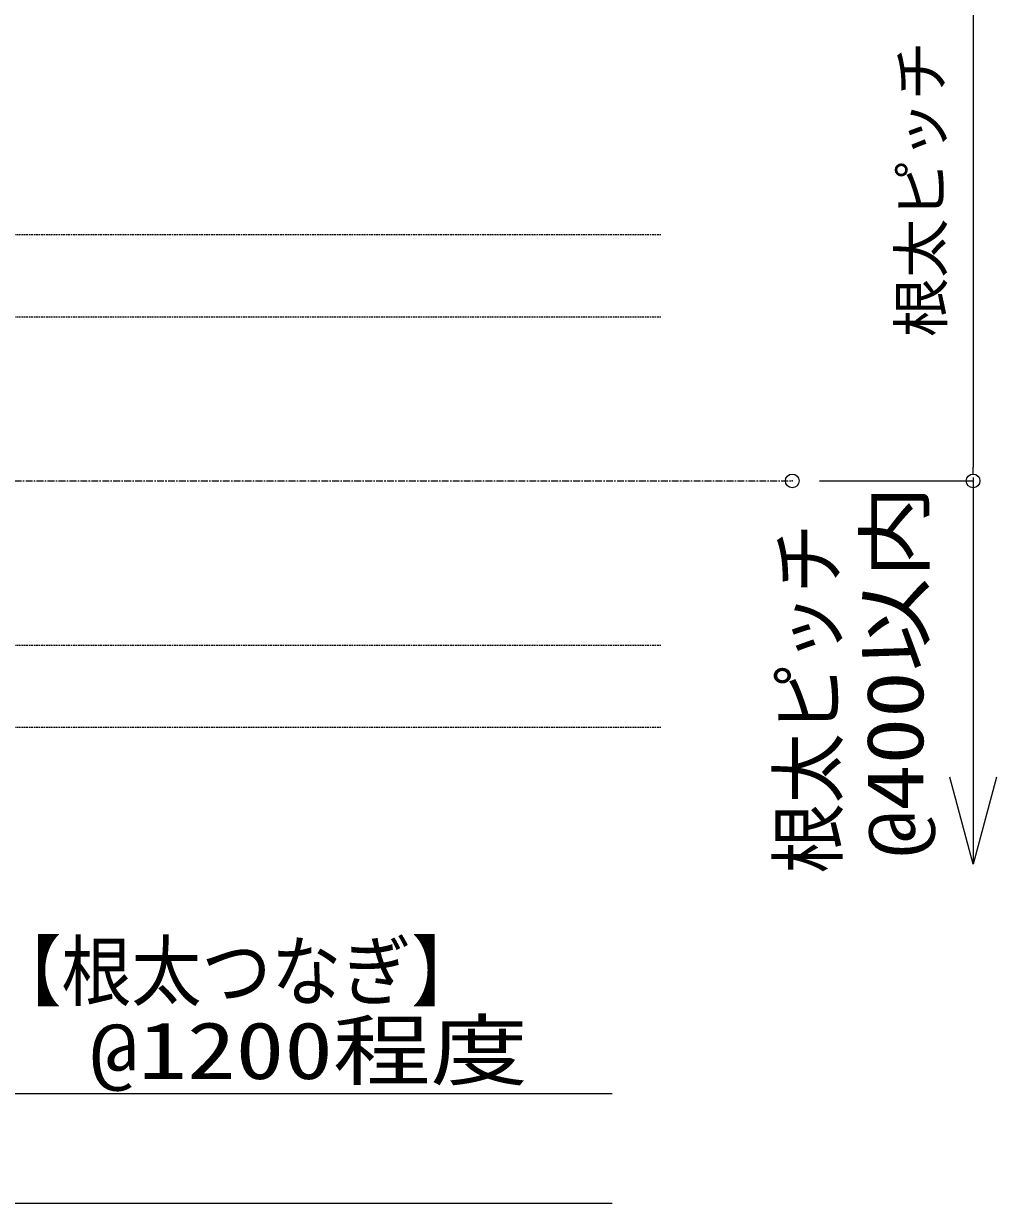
# Model space of a CAD drawing. Units: millimetres, scale not verified. Extents: x -4750 to 4750, y -3000 to 3000.
# Drawn here: x -1736.6 to -1558.9, y -1740.3 to -1524.8 of the extents above; entities that cross this region are included whole.
import ezdxf
from ezdxf.enums import TextEntityAlignment as Align

# ---------------------------------------------------------------- set-up
doc = ezdxf.new("R2010")
doc.units = ezdxf.units.MM
doc.header["$LTSCALE"] = 5
doc.header["$PDMODE"] = 32
doc.header["$PDSIZE"] = 2.5
doc.linetypes.add('CHAIN1', pattern=[8, 5, -1, 1, -1])
doc.linetypes.add('DASHED1', pattern=[1.8, 1.2, -0.6])
for name, color, linetype, lineweight in [('0-2_根太', 7, 'Continuous', 9), ('0-4_0', 7, 'Continuous', 9), ('0-7_寸法', 7, 'Continuous', 9)]:
    doc.layers.add(name, color=color, linetype=linetype, lineweight=lineweight)
doc.layers.add('0-9_Defpoints', color=7, linetype='Continuous')
doc.styles.add('Osaka', font='')
doc.styles.add('ＭＳ ゴシック', font='')
doc.styles.get('Osaka').set_extended_font_data('Osaka')
doc.styles.get('ＭＳ ゴシック').set_extended_font_data('MS Gothic')

# ---------------------------------------------------------------- blocks, each defined once
blk = doc.blocks.new('グループ-315-1')
at = {"layer": '0-2_根太', "linetype": 'DASHED1'}
for p, q in [((-13647.2, -49813.2), (-3005, -49813.2)), ((-13647.2, -50113.2), (-3005, -50113.2)), ((-13647.2, -51313.2), (-3005, -51313.2)), ((-13647.2, -51613.2), (-3005, -51613.2))]:
    blk.add_line(p, q, dxfattribs=at)
at = {"layer": '0-2_根太', "linetype": 'CHAIN1'}
blk.add_line((-19524.5, -50713.2), (-2524.5, -50713.2), dxfattribs=at)
blk = doc.blocks.new('_DOT')
at = {"layer": '0-4_0'}
for p, q in [((-10, 0), (-20, 0)), ((-5, 0), (5, 0))]:
    blk.add_line(p, q, dxfattribs=at)

msp = doc.modelspace()

# ---------------------------------------------------------------- linework, layer by layer
at = {"layer": '0-7_寸法'}
for p, q in [((-1563.19, -1400.849), (-1563.19, -1605.841)), ((-1591.227, -1608.345), (-1563.19, -1608.345)), ((-1563.19, -1608.345), (-1563.19, -1678.345)), ((-1563.19, -1608.345), (-1563.19, -1678.345)), ((-1563.19, -1608.345), (-1563.19, -1678.345)), ((-1629.138, -1720.313), (-1793.25, -1720.313)), ((-1629.138, -1740.313), (-1890.747, -1740.313)), ((-1629.138, -1740.313), (-1890.747, -1740.313)), ((-1629.138, -1740.313), (-1890.747, -1740.313))]:
    msp.add_line(p, q, dxfattribs=at)
msp.add_lwpolyline([(-1558.936, -1662.47), (-1563.19, -1678.345), (-1567.444, -1662.47)], dxfattribs=at)
msp.add_lwpolyline([(-1558.936, -1662.47), (-1563.19, -1678.345), (-1567.444, -1662.47)], dxfattribs=at)
msp.add_lwpolyline([(-1558.936, -1662.47), (-1563.19, -1678.345), (-1567.444, -1662.47)], dxfattribs=at)
at = {"layer": '0-9_Defpoints'}
for p in [(-1596.227, -1608.345), (-1563.19, -1608.345)]:
    msp.add_point(p, dxfattribs=at)

# ---------------------------------------------------------------- block references
at = {"layer": '0-2_根太', "xscale": 0.05, "yscale": 0.05}
msp.add_blockref('グループ-315-1', (-1470, 927.316), dxfattribs=at)
at = {"layer": '0-7_寸法', "xscale": 0.1251862, "yscale": 0.1251862, "rotation": 270}
msp.add_blockref('_DOT', (-1563.19, -1608.345), dxfattribs=at)

# ---------------------------------------------------------------- texts
at = {"layer": '0-7_寸法', "style": 'Osaka'}
msp.add_text('根太ピッチ', height=7.918, rotation=90, dxfattribs=at).set_placement((-1566.4, -1582.044), align=Align.BOTTOM_LEFT)
at = {"layer": '0-7_寸法', "style": 'ＭＳ ゴシック'}
for s, width, p in [('@400以内', 1.2, (-1569.156, -1677.119)), ('根太ピッチ', 0.9, (-1584.999, -1680.007))]:
    msp.add_text(s, height=10.41, rotation=90, dxfattribs=dict(at, width=width)).set_placement(p, align=Align.BOTTOM_LEFT)
for s, height, width, p in [('【根太つなぎ】', 10.41, 0.9, (-1742.473, -1706.228)), ('@1200程度', 10.45, 1.25, (-1724.544, -1720.731))]:
    msp.add_text(s, height=height, dxfattribs=dict(at, width=width)).set_placement(p, align=Align.BOTTOM_LEFT)

doc.saveas('drawing.dxf')
